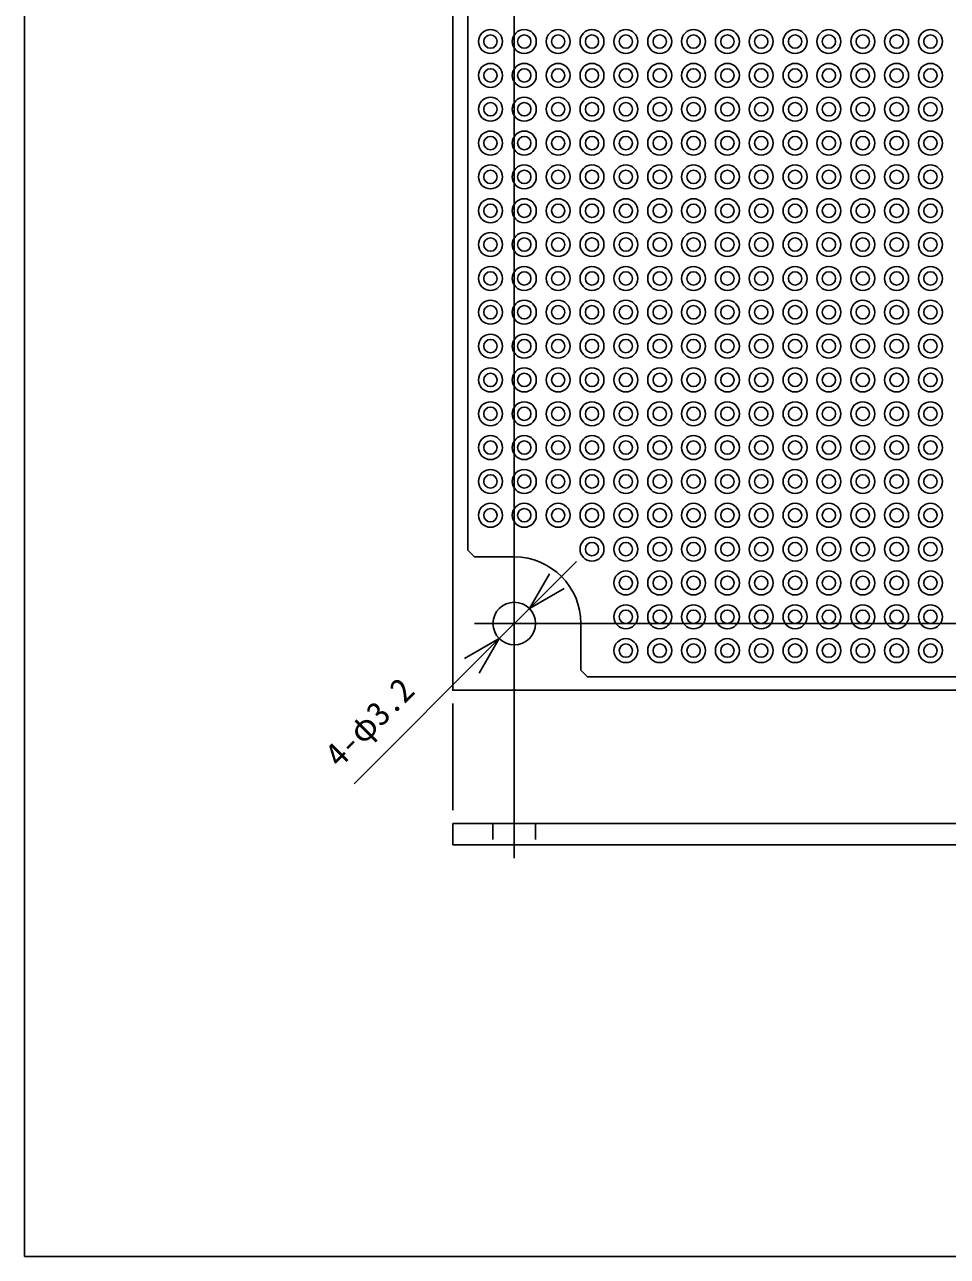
# Model space of a CAD drawing. Units: millimetres on the paper. Extents: x -138 to 138, y -95 to 95.
# Drawn here: x -138.5 to -69.2, y -95 to -2.5 of the extents above; entities that cross this region are included whole.
import ezdxf
from ezdxf.enums import TextEntityAlignment as Align

# ---------------------------------------------------------------- set-up
doc = ezdxf.new("R2010")
doc.units = ezdxf.units.MM
doc.linetypes.add('DASHED1', pattern=[1.8, 1.2, -0.6])
doc.layers.add('0-0', color=4, linetype='Continuous')
doc.layers.add('0-1', color=7, linetype='Continuous')
doc.styles.add('ＭＳ ゴシック', font='')
doc.styles.get('ＭＳ ゴシック').set_extended_font_data('MS Gothic')

msp = doc.modelspace()

# ---------------------------------------------------------------- linework, layer by layer
at = {"layer": '0-0'}
for p, q in [((-101.75, 57.5), (-101.75, -65.1)), ((-100.619, -46.369), (-98.021, -44.869)), ((-100.619, -46.369), (-102.881, -48.631)), ((-27.125, -47.5), (-104.75, -47.5)), ((-102.881, -48.631), (-113.771, -59.521)), ((-102.881, -48.631), (-105.479, -50.131)), ((-102.881, -48.631), (-104.381, -51.229)), ((-106.375, -53.5), (-106.375, -61.5))]:
    msp.add_line(p, q, dxfattribs=at)
at = {"layer": '0-0', "color": 7}
msp.add_lwpolyline([(-138.5, -95), (138.5, -95), (138.5, 95), (-138.5, 95)], close=True, dxfattribs=at)
at = {"layer": '0-0'}
msp.add_lwpolyline([(-97.083, -42.833), (-100.619, -46.369), (-99.119, -43.771)], dxfattribs=at)
at = {"layer": '0-1'}
for p, q in [((-105.25, 42), (-105.25, -42)), ((-105.25, -42), (-104.75, -42.5)), ((-104.75, -42.5), (-101.75, -42.5)), ((-96.75, -51), (-96.75, -47.5)), ((-96.75, -51), (-96.25, -51.5)), ((-42.25, -51.5), (-96.25, -51.5)), ((-106.375, -62.5), (-32.125, -62.5)), ((-106.375, -62.5), (-106.375, -64.1)), ((-106.375, -64.1), (-32.125, -64.1))]:
    msp.add_line(p, q, dxfattribs=at)
at = {"layer": '0-1', "linetype": 'DASHED1'}
for p, q in [((-103.35, -62.5), (-103.35, -64.1)), ((-100.15, -62.5), (-100.15, -64.1))]:
    msp.add_line(p, q, dxfattribs=at)
at = {"layer": '0-1'}
msp.add_lwpolyline([(-32.125, -52.5), (-32.125, 52.5), (-106.375, 52.5), (-106.375, -52.5)], close=True, dxfattribs=at)
for centre, radius in [((-103.54, -3.81), 0.9), ((-103.54, -3.81), 0.5), ((-101, -3.81), 0.9), ((-101, -3.81), 0.5), ((-98.46, -3.81), 0.9), ((-98.46, -3.81), 0.5), ((-95.92, -3.81), 0.9), ((-95.92, -3.81), 0.5), ((-93.38, -3.81), 0.9), ((-93.38, -3.81), 0.5), ((-90.84, -3.81), 0.9), ((-90.84, -3.81), 0.5), ((-88.3, -3.81), 0.9), ((-88.3, -3.81), 0.5), ((-85.76, -3.81), 0.9), ((-85.76, -3.81), 0.5), ((-83.22, -3.81), 0.9), ((-83.22, -3.81), 0.5), ((-80.68, -3.81), 0.9), ((-80.68, -3.81), 0.5), ((-78.14, -3.81), 0.9), ((-78.14, -3.81), 0.5), ((-75.6, -3.81), 0.9), ((-75.6, -3.81), 0.5), ((-73.06, -3.81), 0.9), ((-73.06, -3.81), 0.5), ((-70.52, -3.81), 0.9), ((-70.52, -3.81), 0.5), ((-103.54, -6.35), 0.9), ((-101, -6.35), 0.9), ((-98.46, -6.35), 0.9), ((-95.92, -6.35), 0.9), ((-93.38, -6.35), 0.9), ((-90.84, -6.35), 0.9), ((-88.3, -6.35), 0.9), ((-85.76, -6.35), 0.9), ((-83.22, -6.35), 0.9), ((-80.68, -6.35), 0.9), ((-78.14, -6.35), 0.9), ((-75.6, -6.35), 0.9), ((-73.06, -6.35), 0.9), ((-70.52, -6.35), 0.9), ((-103.54, -6.35), 0.5), ((-101, -6.35), 0.5), ((-98.46, -6.35), 0.5), ((-95.92, -6.35), 0.5), ((-93.38, -6.35), 0.5), ((-90.84, -6.35), 0.5), ((-88.3, -6.35), 0.5), ((-85.76, -6.35), 0.5), ((-83.22, -6.35), 0.5), ((-80.68, -6.35), 0.5), ((-78.14, -6.35), 0.5), ((-75.6, -6.35), 0.5), ((-73.06, -6.35), 0.5), ((-70.52, -6.35), 0.5), ((-103.54, -8.89), 0.9), ((-101, -8.89), 0.9), ((-98.46, -8.89), 0.9), ((-95.92, -8.89), 0.9), ((-93.38, -8.89), 0.9), ((-90.84, -8.89), 0.9), ((-88.3, -8.89), 0.9), ((-85.76, -8.89), 0.9), ((-83.22, -8.89), 0.9), ((-80.68, -8.89), 0.9), ((-78.14, -8.89), 0.9), ((-75.6, -8.89), 0.9), ((-73.06, -8.89), 0.9), ((-70.52, -8.89), 0.9), ((-103.54, -8.89), 0.5), ((-101, -8.89), 0.5), ((-98.46, -8.89), 0.5), ((-95.92, -8.89), 0.5), ((-93.38, -8.89), 0.5), ((-90.84, -8.89), 0.5), ((-88.3, -8.89), 0.5), ((-85.76, -8.89), 0.5), ((-83.22, -8.89), 0.5), ((-80.68, -8.89), 0.5), ((-78.14, -8.89), 0.5), ((-75.6, -8.89), 0.5), ((-73.06, -8.89), 0.5), ((-70.52, -8.89), 0.5), ((-103.54, -11.43), 0.9), ((-103.54, -11.43), 0.5), ((-101, -11.43), 0.9), ((-101, -11.43), 0.5), ((-98.46, -11.43), 0.9), ((-98.46, -11.43), 0.5), ((-95.92, -11.43), 0.9), ((-95.92, -11.43), 0.5), ((-93.38, -11.43), 0.9), ((-93.38, -11.43), 0.5), ((-90.84, -11.43), 0.9), ((-90.84, -11.43), 0.5), ((-88.3, -11.43), 0.9), ((-88.3, -11.43), 0.5), ((-85.76, -11.43), 0.9), ((-85.76, -11.43), 0.5), ((-83.22, -11.43), 0.9), ((-83.22, -11.43), 0.5), ((-80.68, -11.43), 0.9), ((-80.68, -11.43), 0.5), ((-78.14, -11.43), 0.9), ((-78.14, -11.43), 0.5), ((-75.6, -11.43), 0.9), ((-75.6, -11.43), 0.5), ((-73.06, -11.43), 0.9), ((-73.06, -11.43), 0.5), ((-70.52, -11.43), 0.9), ((-70.52, -11.43), 0.5), ((-103.54, -13.97), 0.9), ((-103.54, -13.97), 0.5), ((-101, -13.97), 0.9), ((-101, -13.97), 0.5), ((-98.46, -13.97), 0.9), ((-98.46, -13.97), 0.5), ((-95.92, -13.97), 0.9), ((-95.92, -13.97), 0.5), ((-93.38, -13.97), 0.9), ((-93.38, -13.97), 0.5), ((-90.84, -13.97), 0.9), ((-90.84, -13.97), 0.5), ((-88.3, -13.97), 0.9), ((-88.3, -13.97), 0.5), ((-85.76, -13.97), 0.9), ((-85.76, -13.97), 0.5), ((-83.22, -13.97), 0.9), ((-83.22, -13.97), 0.5), ((-80.68, -13.97), 0.9), ((-80.68, -13.97), 0.5), ((-78.14, -13.97), 0.9), ((-78.14, -13.97), 0.5), ((-75.6, -13.97), 0.9), ((-75.6, -13.97), 0.5), ((-73.06, -13.97), 0.9), ((-73.06, -13.97), 0.5), ((-70.52, -13.97), 0.9), ((-70.52, -13.97), 0.5), ((-103.54, -16.51), 0.9), ((-101, -16.51), 0.9), ((-98.46, -16.51), 0.9), ((-95.92, -16.51), 0.9), ((-93.38, -16.51), 0.9), ((-90.84, -16.51), 0.9), ((-88.3, -16.51), 0.9), ((-85.76, -16.51), 0.9), ((-83.22, -16.51), 0.9), ((-80.68, -16.51), 0.9), ((-78.14, -16.51), 0.9), ((-75.6, -16.51), 0.9), ((-73.06, -16.51), 0.9), ((-70.52, -16.51), 0.9), ((-103.54, -16.51), 0.5), ((-101, -16.51), 0.5), ((-98.46, -16.51), 0.5), ((-95.92, -16.51), 0.5), ((-93.38, -16.51), 0.5), ((-90.84, -16.51), 0.5), ((-88.3, -16.51), 0.5), ((-85.76, -16.51), 0.5), ((-83.22, -16.51), 0.5), ((-80.68, -16.51), 0.5), ((-78.14, -16.51), 0.5), ((-75.6, -16.51), 0.5), ((-73.06, -16.51), 0.5), ((-70.52, -16.51), 0.5), ((-103.54, -19.05), 0.9), ((-101, -19.05), 0.9), ((-98.46, -19.05), 0.9), ((-95.92, -19.05), 0.9), ((-93.38, -19.05), 0.9), ((-90.84, -19.05), 0.9), ((-88.3, -19.05), 0.9), ((-85.76, -19.05), 0.9), ((-83.22, -19.05), 0.9), ((-80.68, -19.05), 0.9), ((-78.14, -19.05), 0.9), ((-75.6, -19.05), 0.9), ((-73.06, -19.05), 0.9), ((-70.52, -19.05), 0.9), ((-103.54, -19.05), 0.5), ((-101, -19.05), 0.5), ((-98.46, -19.05), 0.5), ((-95.92, -19.05), 0.5), ((-93.38, -19.05), 0.5), ((-90.84, -19.05), 0.5), ((-88.3, -19.05), 0.5), ((-85.76, -19.05), 0.5), ((-83.22, -19.05), 0.5), ((-80.68, -19.05), 0.5), ((-78.14, -19.05), 0.5), ((-75.6, -19.05), 0.5), ((-73.06, -19.05), 0.5), ((-70.52, -19.05), 0.5), ((-103.54, -21.59), 0.9), ((-103.54, -21.59), 0.5), ((-101, -21.59), 0.9), ((-101, -21.59), 0.5), ((-98.46, -21.59), 0.9), ((-98.46, -21.59), 0.5), ((-95.92, -21.59), 0.9), ((-95.92, -21.59), 0.5), ((-93.38, -21.59), 0.9), ((-93.38, -21.59), 0.5), ((-90.84, -21.59), 0.9), ((-90.84, -21.59), 0.5), ((-88.3, -21.59), 0.9), ((-88.3, -21.59), 0.5), ((-85.76, -21.59), 0.9), ((-85.76, -21.59), 0.5), ((-83.22, -21.59), 0.9), ((-83.22, -21.59), 0.5), ((-80.68, -21.59), 0.9), ((-80.68, -21.59), 0.5), ((-78.14, -21.59), 0.9), ((-78.14, -21.59), 0.5), ((-75.6, -21.59), 0.9), ((-75.6, -21.59), 0.5), ((-73.06, -21.59), 0.9), ((-73.06, -21.59), 0.5), ((-70.52, -21.59), 0.9), ((-70.52, -21.59), 0.5), ((-103.54, -24.13), 0.9), ((-103.54, -24.13), 0.5), ((-101, -24.13), 0.9), ((-101, -24.13), 0.5), ((-98.46, -24.13), 0.9), ((-98.46, -24.13), 0.5), ((-95.92, -24.13), 0.9), ((-95.92, -24.13), 0.5), ((-93.38, -24.13), 0.9), ((-93.38, -24.13), 0.5), ((-90.84, -24.13), 0.9), ((-90.84, -24.13), 0.5), ((-88.3, -24.13), 0.9), ((-88.3, -24.13), 0.5), ((-85.76, -24.13), 0.9), ((-85.76, -24.13), 0.5), ((-83.22, -24.13), 0.9), ((-83.22, -24.13), 0.5), ((-80.68, -24.13), 0.9), ((-80.68, -24.13), 0.5), ((-78.14, -24.13), 0.9), ((-78.14, -24.13), 0.5), ((-75.6, -24.13), 0.9), ((-75.6, -24.13), 0.5), ((-73.06, -24.13), 0.9), ((-73.06, -24.13), 0.5), ((-70.52, -24.13), 0.9), ((-70.52, -24.13), 0.5), ((-103.54, -26.67), 0.9), ((-101, -26.67), 0.9), ((-98.46, -26.67), 0.9), ((-95.92, -26.67), 0.9), ((-93.38, -26.67), 0.9), ((-90.84, -26.67), 0.9), ((-88.3, -26.67), 0.9), ((-85.76, -26.67), 0.9), ((-83.22, -26.67), 0.9), ((-80.68, -26.67), 0.9), ((-78.14, -26.67), 0.9), ((-75.6, -26.67), 0.9), ((-73.06, -26.67), 0.9), ((-70.52, -26.67), 0.9), ((-103.54, -26.67), 0.5), ((-101, -26.67), 0.5), ((-98.46, -26.67), 0.5), ((-95.92, -26.67), 0.5), ((-93.38, -26.67), 0.5), ((-90.84, -26.67), 0.5), ((-88.3, -26.67), 0.5), ((-85.76, -26.67), 0.5), ((-83.22, -26.67), 0.5), ((-80.68, -26.67), 0.5), ((-78.14, -26.67), 0.5), ((-75.6, -26.67), 0.5), ((-73.06, -26.67), 0.5), ((-70.52, -26.67), 0.5), ((-103.54, -29.21), 0.9), ((-101, -29.21), 0.9), ((-98.46, -29.21), 0.9), ((-95.92, -29.21), 0.9), ((-93.38, -29.21), 0.9), ((-90.84, -29.21), 0.9), ((-88.3, -29.21), 0.9), ((-85.76, -29.21), 0.9), ((-83.22, -29.21), 0.9), ((-80.68, -29.21), 0.9), ((-78.14, -29.21), 0.9), ((-75.6, -29.21), 0.9), ((-73.06, -29.21), 0.9), ((-70.52, -29.21), 0.9), ((-103.54, -29.21), 0.5), ((-101, -29.21), 0.5), ((-98.46, -29.21), 0.5), ((-95.92, -29.21), 0.5), ((-93.38, -29.21), 0.5), ((-90.84, -29.21), 0.5), ((-88.3, -29.21), 0.5), ((-85.76, -29.21), 0.5), ((-83.22, -29.21), 0.5), ((-80.68, -29.21), 0.5), ((-78.14, -29.21), 0.5), ((-75.6, -29.21), 0.5), ((-73.06, -29.21), 0.5), ((-70.52, -29.21), 0.5), ((-103.54, -31.75), 0.9), ((-103.54, -31.75), 0.5), ((-101, -31.75), 0.9), ((-101, -31.75), 0.5), ((-98.46, -31.75), 0.9), ((-98.46, -31.75), 0.5), ((-95.92, -31.75), 0.9), ((-95.92, -31.75), 0.5), ((-93.38, -31.75), 0.9), ((-93.38, -31.75), 0.5), ((-90.84, -31.75), 0.9), ((-90.84, -31.75), 0.5), ((-88.3, -31.75), 0.9), ((-88.3, -31.75), 0.5), ((-85.76, -31.75), 0.9), ((-85.76, -31.75), 0.5), ((-83.22, -31.75), 0.9), ((-83.22, -31.75), 0.5), ((-80.68, -31.75), 0.9), ((-80.68, -31.75), 0.5), ((-78.14, -31.75), 0.9), ((-78.14, -31.75), 0.5), ((-75.6, -31.75), 0.9), ((-75.6, -31.75), 0.5), ((-73.06, -31.75), 0.9), ((-73.06, -31.75), 0.5), ((-70.52, -31.75), 0.9), ((-70.52, -31.75), 0.5), ((-103.54, -34.29), 0.9), ((-103.54, -34.29), 0.5), ((-101, -34.29), 0.9), ((-101, -34.29), 0.5), ((-98.46, -34.29), 0.9), ((-98.46, -34.29), 0.5), ((-95.92, -34.29), 0.9), ((-95.92, -34.29), 0.5), ((-93.38, -34.29), 0.9), ((-93.38, -34.29), 0.5), ((-90.84, -34.29), 0.9), ((-90.84, -34.29), 0.5), ((-88.3, -34.29), 0.9), ((-88.3, -34.29), 0.5), ((-85.76, -34.29), 0.9), ((-85.76, -34.29), 0.5), ((-83.22, -34.29), 0.9), ((-83.22, -34.29), 0.5), ((-80.68, -34.29), 0.9), ((-80.68, -34.29), 0.5), ((-78.14, -34.29), 0.9), ((-78.14, -34.29), 0.5), ((-75.6, -34.29), 0.9), ((-75.6, -34.29), 0.5), ((-73.06, -34.29), 0.9), ((-73.06, -34.29), 0.5), ((-70.52, -34.29), 0.9), ((-70.52, -34.29), 0.5), ((-103.54, -36.83), 0.9), ((-101, -36.83), 0.9), ((-98.46, -36.83), 0.9), ((-95.92, -36.83), 0.9), ((-93.38, -36.83), 0.9), ((-90.84, -36.83), 0.9), ((-88.3, -36.83), 0.9), ((-85.76, -36.83), 0.9), ((-83.22, -36.83), 0.9), ((-80.68, -36.83), 0.9), ((-78.14, -36.83), 0.9), ((-75.6, -36.83), 0.9), ((-73.06, -36.83), 0.9), ((-70.52, -36.83), 0.9), ((-103.54, -36.83), 0.5), ((-101, -36.83), 0.5), ((-98.46, -36.83), 0.5), ((-95.92, -36.83), 0.5), ((-93.38, -36.83), 0.5), ((-90.84, -36.83), 0.5), ((-88.3, -36.83), 0.5), ((-85.76, -36.83), 0.5), ((-83.22, -36.83), 0.5), ((-80.68, -36.83), 0.5), ((-78.14, -36.83), 0.5), ((-75.6, -36.83), 0.5), ((-73.06, -36.83), 0.5), ((-70.52, -36.83), 0.5), ((-103.54, -39.37), 0.9), ((-101, -39.37), 0.9), ((-98.46, -39.37), 0.9), ((-95.92, -39.37), 0.9), ((-93.38, -39.37), 0.9), ((-90.84, -39.37), 0.9), ((-88.3, -39.37), 0.9), ((-85.76, -39.37), 0.9), ((-83.22, -39.37), 0.9), ((-80.68, -39.37), 0.9), ((-78.14, -39.37), 0.9), ((-75.6, -39.37), 0.9), ((-73.06, -39.37), 0.9), ((-70.52, -39.37), 0.9), ((-103.54, -39.37), 0.5), ((-101, -39.37), 0.5), ((-98.46, -39.37), 0.5), ((-95.92, -39.37), 0.5), ((-93.38, -39.37), 0.5), ((-90.84, -39.37), 0.5), ((-88.3, -39.37), 0.5), ((-85.76, -39.37), 0.5), ((-83.22, -39.37), 0.5), ((-80.68, -39.37), 0.5), ((-78.14, -39.37), 0.5), ((-75.6, -39.37), 0.5), ((-73.06, -39.37), 0.5), ((-70.52, -39.37), 0.5), ((-95.92, -41.91), 0.9), ((-95.92, -41.91), 0.5), ((-93.38, -41.91), 0.9), ((-93.38, -41.91), 0.5), ((-90.84, -41.91), 0.9), ((-90.84, -41.91), 0.5), ((-88.3, -41.91), 0.9), ((-88.3, -41.91), 0.5), ((-85.76, -41.91), 0.9), ((-85.76, -41.91), 0.5), ((-83.22, -41.91), 0.9), ((-83.22, -41.91), 0.5), ((-80.68, -41.91), 0.9), ((-80.68, -41.91), 0.5), ((-78.14, -41.91), 0.9), ((-78.14, -41.91), 0.5), ((-75.6, -41.91), 0.9), ((-75.6, -41.91), 0.5), ((-73.06, -41.91), 0.9), ((-73.06, -41.91), 0.5), ((-70.52, -41.91), 0.9), ((-70.52, -41.91), 0.5), ((-93.38, -44.45), 0.9), ((-93.38, -44.45), 0.5), ((-90.84, -44.45), 0.9), ((-90.84, -44.45), 0.5), ((-88.3, -44.45), 0.9), ((-88.3, -44.45), 0.5), ((-85.76, -44.45), 0.9), ((-85.76, -44.45), 0.5), ((-83.22, -44.45), 0.9), ((-83.22, -44.45), 0.5), ((-80.68, -44.45), 0.9), ((-80.68, -44.45), 0.5), ((-78.14, -44.45), 0.9), ((-78.14, -44.45), 0.5), ((-75.6, -44.45), 0.9), ((-75.6, -44.45), 0.5), ((-73.06, -44.45), 0.9), ((-73.06, -44.45), 0.5), ((-70.52, -44.45), 0.9), ((-70.52, -44.45), 0.5), ((-101.75, -47.5), 1.6), ((-93.38, -46.99), 0.9), ((-90.84, -46.99), 0.9), ((-88.3, -46.99), 0.9), ((-85.76, -46.99), 0.9), ((-83.22, -46.99), 0.9), ((-80.68, -46.99), 0.9), ((-78.14, -46.99), 0.9), ((-75.6, -46.99), 0.9), ((-73.06, -46.99), 0.9), ((-70.52, -46.99), 0.9), ((-93.38, -46.99), 0.5), ((-90.84, -46.99), 0.5), ((-88.3, -46.99), 0.5), ((-85.76, -46.99), 0.5), ((-83.22, -46.99), 0.5), ((-80.68, -46.99), 0.5), ((-78.14, -46.99), 0.5), ((-75.6, -46.99), 0.5), ((-73.06, -46.99), 0.5), ((-70.52, -46.99), 0.5), ((-93.38, -49.53), 0.9), ((-90.84, -49.53), 0.9), ((-88.3, -49.53), 0.9), ((-85.76, -49.53), 0.9), ((-83.22, -49.53), 0.9), ((-80.68, -49.53), 0.9), ((-78.14, -49.53), 0.9), ((-75.6, -49.53), 0.9), ((-73.06, -49.53), 0.9), ((-70.52, -49.53), 0.9), ((-93.38, -49.53), 0.5), ((-90.84, -49.53), 0.5), ((-88.3, -49.53), 0.5), ((-85.76, -49.53), 0.5), ((-83.22, -49.53), 0.5), ((-80.68, -49.53), 0.5), ((-78.14, -49.53), 0.5), ((-75.6, -49.53), 0.5), ((-73.06, -49.53), 0.5), ((-70.52, -49.53), 0.5)]:
    msp.add_circle(centre, radius, dxfattribs=at)
msp.add_arc((-101.75, -47.5), 5, 0, 90, dxfattribs=at)

# ---------------------------------------------------------------- texts
at = {"layer": '0-0', "style": 'ＭＳ ゴシック'}
msp.add_text('4-φ3.2', height=1.833, rotation=45, dxfattribs=at).set_placement((-114.478, -58.814), align=Align.BOTTOM_LEFT)

doc.saveas('drawing.dxf')
